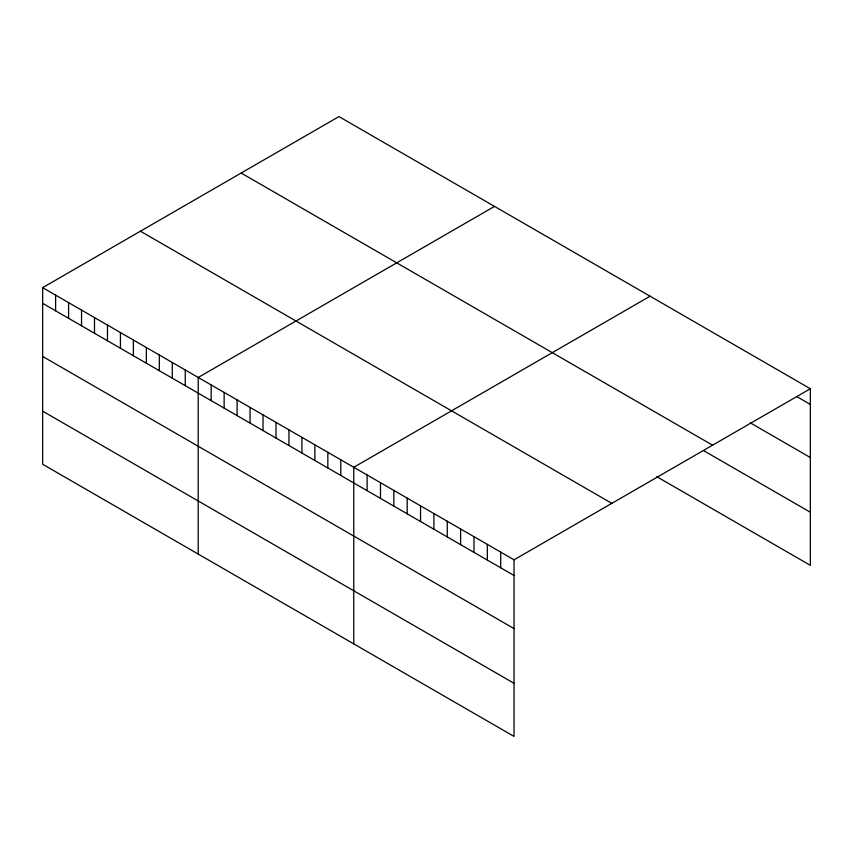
<?xml version="1.0" encoding="UTF-8"?>
<svg xmlns="http://www.w3.org/2000/svg" width="853" height="853" viewBox="0 0 853 853"><rect width="100%" height="100%" fill="white"/><g stroke="black" fill="none" stroke-linecap="round" stroke-linejoin="round"><path stroke-width="1.28" d="M42.65 287.653L514.039 559.813L514.039 736.416L42.65 464.256L42.65 287.653L338.961 116.584L810.35 388.744L810.35 565.347L656.757 476.667M494.516 206.394L198.205 377.463L198.205 554.066M650.071 296.204L353.771 467.284L353.771 643.887M514.039 559.813L810.35 388.744M796.99 396.709L810.35 404.418M750.245 422.821L810.35 457.528M241.175 173.042L712.564 445.191M703.501 450.555L810.35 512.237M140.436 231.206L611.825 503.355M42.65 303.337L514.039 575.487M42.65 356.437L514.039 628.597M42.65 411.157L514.039 683.306M500.69 552.104L500.69 567.778M487.33 544.395L487.33 560.069M473.969 536.676L473.969 552.36M460.62 528.967L460.62 544.651M447.26 521.258L447.26 536.932M433.91 513.549L433.91 529.223M420.55 505.84L420.55 521.514M407.19 498.12L407.19 513.805M393.841 490.411L393.841 506.096M380.481 482.702L380.481 498.376M367.121 474.993L367.121 490.667M340.805 459.799L340.805 475.473M327.84 452.314L327.84 467.988M314.874 444.829L314.874 460.503M301.919 437.344L301.919 453.018M288.954 429.859L288.954 445.533M275.988 422.374L275.988 438.047M263.023 414.889L263.023 430.573M250.068 407.403L250.068 423.088M237.102 399.918L237.102 415.603M224.136 392.433L224.136 408.118M211.171 384.948L211.171 400.633M185.25 369.989L185.25 385.663M172.285 362.504L172.285 378.178M159.319 355.019L159.319 370.692M146.353 347.534L146.353 363.207M133.388 340.048L133.388 355.722M120.433 332.563L120.433 348.237M107.467 325.078L107.467 340.752M94.502 317.593L94.502 333.267M81.536 310.108L81.536 325.793M68.581 302.623L68.581 318.308M55.616 295.138L55.616 310.823"/></g></svg>
